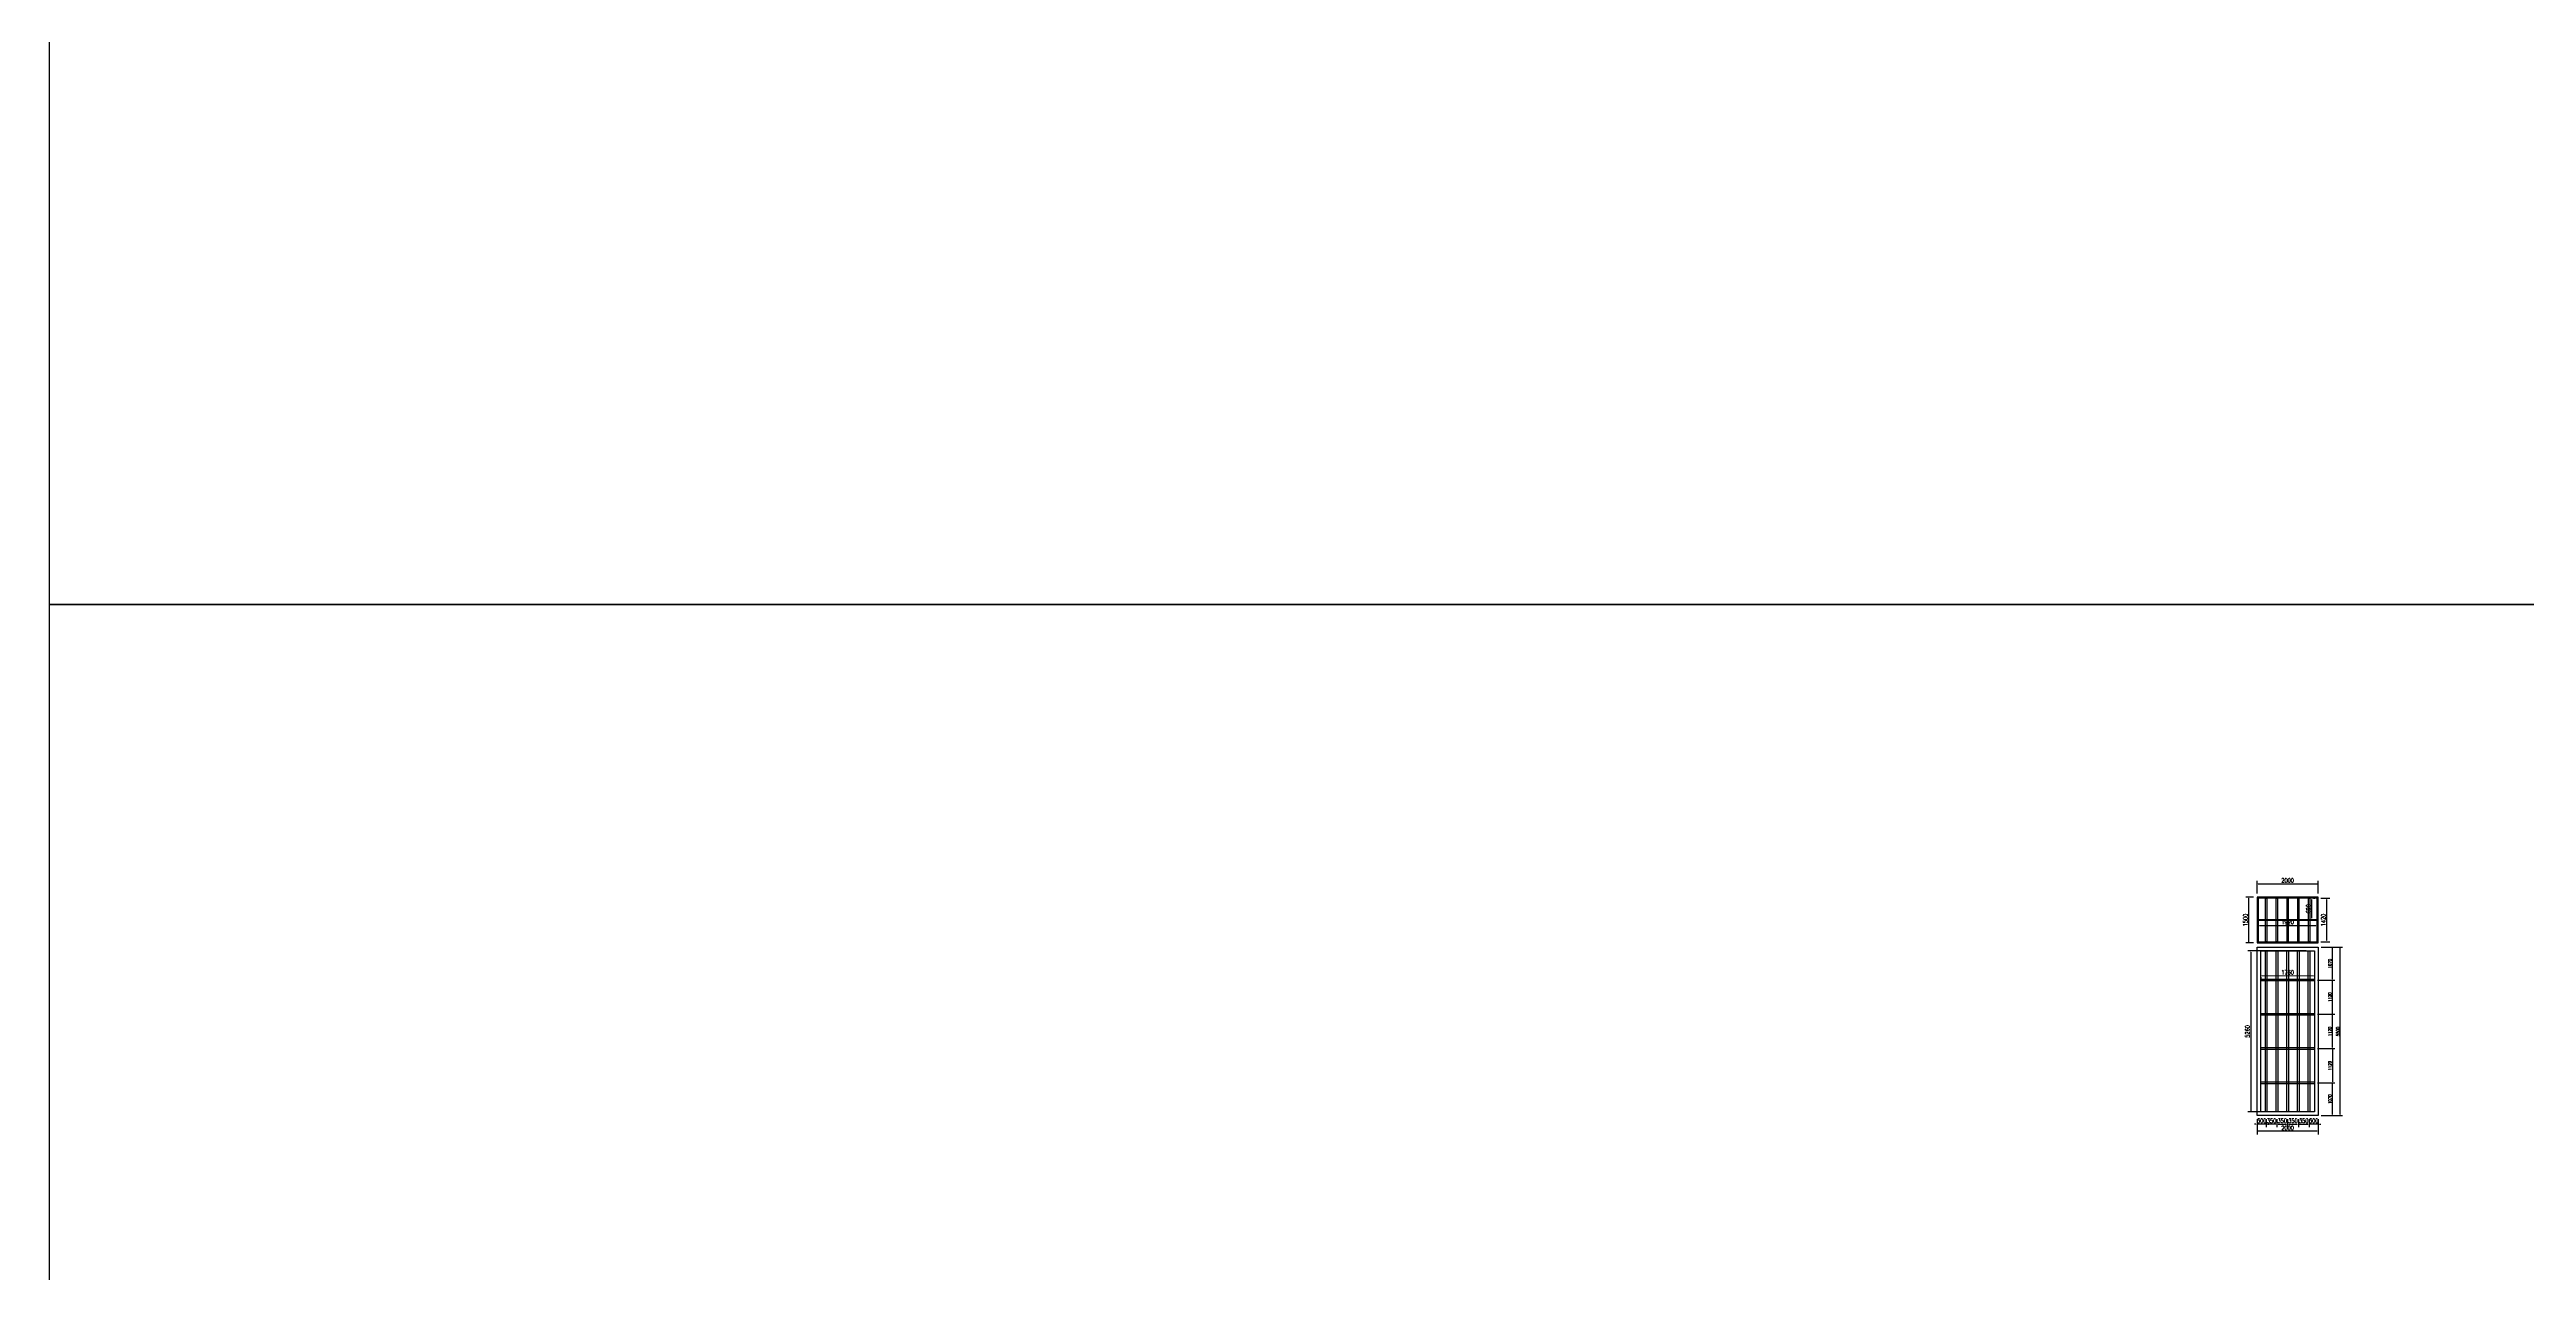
# Model space of a CAD drawing. Extents: x 833816 to 4746262, y -3629782 to -1973088.
# Drawn here: x 2429489 to 2510433, y -2595336 to -2555366 of the extents above; entities that cross this region are included whole.
import ezdxf

# ---------------------------------------------------------------- set-up
doc = ezdxf.new("R2010")
doc.units = 0
doc.header["$LTSCALE"] = 1000
doc.header["$MEASUREMENT"] = 0
doc.header["$PDMODE"] = 32
for name, color, linetype in [('L-TEXT文字标注', 7, 'Continuous'), ('W-STEEL_FRAME钢架', 3, 'Continuous'), ('W-STEEL_KEEL钢龙骨', 5, 'Continuous')]:
    doc.layers.add(name, color=color, linetype=linetype)
doc.styles.add('STANDARD_T3', font='simplex.shx', dxfattribs={"width": 0.7, "bigfont": 'gbcbig.shx'})
doc.dimstyles.new('W&&30', dxfattribs={"dimtxt": 105, "dimasz": 30, "dimexe": 75, "dimexo": 90, "dimgap": 30, "dimtad": 1, "dimdec": 0, "dimzin": 0, "dimdsep": 46, "dimtxsty": 'STANDARD_T3', "dimcen": 0.09, "dimclrd": 1, "dimclre": 1, "dimclrt": 7, "dimazin": 2, "dimtfac": 1, "dimtdec": 0, "dimtix": 1, "dimtmove": 2, "dimatfit": 3, "dimfxl": 100, "dimtolj": 1, "dimtzin": 0, "dimarcsym": 0})
doc.dimstyles.new('W&&40', dxfattribs={"dimtxt": 140, "dimasz": 40, "dimexe": 100, "dimexo": 120, "dimgap": 40, "dimtad": 1, "dimdec": 0, "dimzin": 0, "dimdsep": 46, "dimtxsty": 'STANDARD_T3', "dimcen": 0.09, "dimclrd": 1, "dimclre": 1, "dimclrt": 7, "dimazin": 2, "dimtfac": 1, "dimtdec": 0, "dimtix": 1, "dimtmove": 2, "dimatfit": 3, "dimfxl": 100, "dimtolj": 1, "dimtzin": 0, "dimarcsym": 0})

# ---------------------------------------------------------------- blocks, each defined once
blk = doc.blocks.new('*D832')
at = {"layer": 'Defpoints', "color": 0, "transparency": 16777216}
for p in [(2503629, -2584708), (2504349, -2584708), (2503629, -2590208)]:
    blk.add_point(p, dxfattribs=at)
at = {"layer": 'W-STEEL_FRAME钢架', "color": 1, "lineweight": -2, "transparency": 16777216}
for p, q in [((2503719, -2584708), (2504424, -2584708)), ((2504349, -2590178), (2504349, -2584738)), ((2503719, -2590208), (2504424, -2590208))]:
    blk.add_line(p, q, dxfattribs=at)
at = {"layer": 'W-STEEL_FRAME钢架', "color": 1, "transparency": 16777216}
for points in [[(2504344, -2584738), (2504354, -2584738), (2504349, -2584708)], [(2504344, -2590178), (2504354, -2590178), (2504349, -2590208)]]:
    blk.add_solid(points, dxfattribs=at)
at = {"layer": 'W-STEEL_FRAME钢架', "color": 7, "transparency": 16777216, "insert": (2504266, -2587458), "char_height": 105, "attachment_point": 5, "rotation": 90, "style": 'STANDARD_T3'}
blk.add_mtext('\\A1;5500', dxfattribs=at)
blk = doc.blocks.new('*D833')
at = {"layer": 'Defpoints', "color": 0, "transparency": 16777216}
for p in [(2501629, -2590208), (2503629, -2590208), (2501629, -2590723)]:
    blk.add_point(p, dxfattribs=at)
at = {"layer": 'W-STEEL_FRAME钢架', "color": 1, "lineweight": -2, "transparency": 16777216}
for p, q in [((2501629, -2590328), (2501629, -2590823)), ((2503589, -2590723), (2501669, -2590723)), ((2503629, -2590328), (2503629, -2590823))]:
    blk.add_line(p, q, dxfattribs=at)
at = {"layer": 'W-STEEL_FRAME钢架', "color": 1, "transparency": 16777216}
for points in [[(2501669, -2590716), (2501669, -2590730), (2501629, -2590723)], [(2503589, -2590716), (2503589, -2590730), (2503629, -2590723)]]:
    blk.add_solid(points, dxfattribs=at)
at = {"layer": 'W-STEEL_FRAME钢架', "color": 7, "transparency": 16777216, "insert": (2502629, -2590613), "char_height": 140, "attachment_point": 5, "style": 'STANDARD_T3'}
blk.add_mtext('\\A1;2000', dxfattribs=at)
blk = doc.blocks.new('*D826')
at = {"layer": 'Defpoints', "color": 0, "transparency": 16777216}
for p in [(2503509, -2589138), (2504094, -2589138), (2503629, -2590208)]:
    blk.add_point(p, dxfattribs=at)
at = {"layer": 'W-STEEL_FRAME钢架', "color": 1, "lineweight": -2, "transparency": 16777216}
for p, q in [((2503599, -2589138), (2504169, -2589138)), ((2504094, -2590178), (2504094, -2589168)), ((2503719, -2590208), (2504169, -2590208))]:
    blk.add_line(p, q, dxfattribs=at)
at = {"layer": 'W-STEEL_FRAME钢架', "color": 1, "transparency": 16777216}
for points in [[(2504089, -2589168), (2504099, -2589168), (2504094, -2589138)], [(2504089, -2590178), (2504099, -2590178), (2504094, -2590208)]]:
    blk.add_solid(points, dxfattribs=at)
at = {"layer": 'W-STEEL_FRAME钢架', "color": 7, "transparency": 16777216, "insert": (2504012, -2589673), "char_height": 105, "attachment_point": 5, "rotation": 90, "style": 'STANDARD_T3'}
blk.add_mtext('\\A1;1070', dxfattribs=at)
blk = doc.blocks.new('*D827')
at = {"layer": 'Defpoints', "color": 0, "transparency": 16777216}
for p in [(2503509, -2586898), (2504094, -2586898), (2503509, -2588018)]:
    blk.add_point(p, dxfattribs=at)
at = {"layer": 'W-STEEL_FRAME钢架', "color": 1, "lineweight": -2, "transparency": 16777216}
for p, q in [((2503599, -2586898), (2504169, -2586898)), ((2504094, -2587988), (2504094, -2586928)), ((2503599, -2588018), (2504169, -2588018))]:
    blk.add_line(p, q, dxfattribs=at)
at = {"layer": 'W-STEEL_FRAME钢架', "color": 1, "transparency": 16777216}
for points in [[(2504089, -2586928), (2504099, -2586928), (2504094, -2586898)], [(2504089, -2587988), (2504099, -2587988), (2504094, -2588018)]]:
    blk.add_solid(points, dxfattribs=at)
at = {"layer": 'W-STEEL_FRAME钢架', "color": 7, "transparency": 16777216, "insert": (2504012, -2587458), "char_height": 105, "attachment_point": 5, "rotation": 90, "style": 'STANDARD_T3'}
blk.add_mtext('\\A1;1120', dxfattribs=at)
blk = doc.blocks.new('*D828')
at = {"layer": 'Defpoints', "color": 0, "transparency": 16777216}
for p in [(2503509, -2585778), (2504094, -2585778), (2503509, -2586898)]:
    blk.add_point(p, dxfattribs=at)
at = {"layer": 'W-STEEL_FRAME钢架', "color": 1, "lineweight": -2, "transparency": 16777216}
for p, q in [((2503599, -2585778), (2504169, -2585778)), ((2504094, -2586868), (2504094, -2585808)), ((2503599, -2586898), (2504169, -2586898))]:
    blk.add_line(p, q, dxfattribs=at)
at = {"layer": 'W-STEEL_FRAME钢架', "color": 1, "transparency": 16777216}
for points in [[(2504089, -2585808), (2504099, -2585808), (2504094, -2585778)], [(2504089, -2586868), (2504099, -2586868), (2504094, -2586898)]]:
    blk.add_solid(points, dxfattribs=at)
at = {"layer": 'W-STEEL_FRAME钢架', "color": 7, "transparency": 16777216, "insert": (2504012, -2586338), "char_height": 105, "attachment_point": 5, "rotation": 90, "style": 'STANDARD_T3'}
blk.add_mtext('\\A1;1120', dxfattribs=at)
blk = doc.blocks.new('*D834')
at = {"layer": 'Defpoints', "color": 0, "transparency": 16777216}
for p in [(2503629, -2584708), (2504094, -2584708), (2503509, -2585778)]:
    blk.add_point(p, dxfattribs=at)
at = {"layer": 'W-STEEL_FRAME钢架', "color": 1, "lineweight": -2, "transparency": 16777216}
for p, q in [((2503719, -2584708), (2504169, -2584708)), ((2504094, -2585748), (2504094, -2584738)), ((2503599, -2585778), (2504169, -2585778))]:
    blk.add_line(p, q, dxfattribs=at)
at = {"layer": 'W-STEEL_FRAME钢架', "color": 1, "transparency": 16777216}
for points in [[(2504089, -2584738), (2504099, -2584738), (2504094, -2584708)], [(2504089, -2585748), (2504099, -2585748), (2504094, -2585778)]]:
    blk.add_solid(points, dxfattribs=at)
at = {"layer": 'W-STEEL_FRAME钢架', "color": 7, "transparency": 16777216, "insert": (2504012, -2585243), "char_height": 105, "attachment_point": 5, "rotation": 90, "style": 'STANDARD_T3'}
blk.add_mtext('\\A1;1070', dxfattribs=at)
blk = doc.blocks.new('*D829')
at = {"layer": 'Defpoints', "color": 0, "transparency": 16777216}
for p in [(2503329, -2590208), (2503629, -2590208), (2503329, -2590488)]:
    blk.add_point(p, dxfattribs=at)
at = {"layer": 'W-STEEL_FRAME钢架', "color": 1, "lineweight": -2, "transparency": 16777216}
for p, q in [((2503289, -2590488), (2503249, -2590488)), ((2503329, -2590328), (2503329, -2590588)), ((2503629, -2590488), (2503329, -2590488)), ((2503629, -2590328), (2503629, -2590588)), ((2503669, -2590488), (2503709, -2590488))]:
    blk.add_line(p, q, dxfattribs=at)
at = {"layer": 'W-STEEL_FRAME钢架', "color": 1, "transparency": 16777216}
for points in [[(2503289, -2590481), (2503289, -2590494), (2503329, -2590488)], [(2503669, -2590481), (2503669, -2590494), (2503629, -2590488)]]:
    blk.add_solid(points, dxfattribs=at)
at = {"layer": 'W-STEEL_FRAME钢架', "color": 7, "transparency": 16777216, "insert": (2503479, -2590378), "char_height": 140, "attachment_point": 5, "style": 'STANDARD_T3'}
blk.add_mtext('\\A1;300', dxfattribs=at)
blk = doc.blocks.new('*D830')
at = {"layer": 'Defpoints', "color": 0, "transparency": 16777216}
for p in [(2501929, -2590208), (2502279, -2590208), (2501929, -2590488)]:
    blk.add_point(p, dxfattribs=at)
at = {"layer": 'W-STEEL_FRAME钢架', "color": 1, "lineweight": -2, "transparency": 16777216}
for p, q in [((2501929, -2590328), (2501929, -2590588)), ((2502239, -2590488), (2501969, -2590488)), ((2502279, -2590328), (2502279, -2590588))]:
    blk.add_line(p, q, dxfattribs=at)
at = {"layer": 'W-STEEL_FRAME钢架', "color": 1, "transparency": 16777216}
for points in [[(2501969, -2590481), (2501969, -2590494), (2501929, -2590488)], [(2502239, -2590481), (2502239, -2590494), (2502279, -2590488)]]:
    blk.add_solid(points, dxfattribs=at)
at = {"layer": 'W-STEEL_FRAME钢架', "color": 7, "transparency": 16777216, "insert": (2502104, -2590378), "char_height": 140, "attachment_point": 5, "style": 'STANDARD_T3'}
blk.add_mtext('\\A1;350', dxfattribs=at)
blk = doc.blocks.new('*D831')
at = {"layer": 'Defpoints', "color": 0, "transparency": 16777216}
for p in [(2501629, -2590208), (2501929, -2590208), (2501629, -2590488)]:
    blk.add_point(p, dxfattribs=at)
at = {"layer": 'W-STEEL_FRAME钢架', "color": 1, "lineweight": -2, "transparency": 16777216}
for p, q in [((2501589, -2590488), (2501549, -2590488)), ((2501629, -2590328), (2501629, -2590588)), ((2501929, -2590488), (2501629, -2590488)), ((2501929, -2590328), (2501929, -2590588)), ((2501969, -2590488), (2502009, -2590488))]:
    blk.add_line(p, q, dxfattribs=at)
at = {"layer": 'W-STEEL_FRAME钢架', "color": 1, "transparency": 16777216}
for points in [[(2501589, -2590481), (2501589, -2590494), (2501629, -2590488)], [(2501969, -2590481), (2501969, -2590494), (2501929, -2590488)]]:
    blk.add_solid(points, dxfattribs=at)
at = {"layer": 'W-STEEL_FRAME钢架', "color": 7, "transparency": 16777216, "insert": (2501779, -2590378), "char_height": 140, "attachment_point": 5, "style": 'STANDARD_T3'}
blk.add_mtext('\\A1;300', dxfattribs=at)
blk = doc.blocks.new('*U824')
at = {"layer": 'W-STEEL_FRAME钢架'}
blk.add_lwpolyline([(-20, 710), (20, 710), (20, -710), (-20, -710)], close=True, dxfattribs=at)
blk = doc.blocks.new('*U825')
at = {"layer": 'W-STEEL_FRAME钢架', "color": 0, "linetype": 'ByBlock', "lineweight": -2, "transparency": 16777216}
for p in [(0, 0), (350, 0), (700, 0), (1050, 0), (1400, 0)]:
    blk.add_blockref('*U824', p, dxfattribs=at)
blk = doc.blocks.new('*D835')
at = {"layer": 'Defpoints', "color": 0, "transparency": 16777216}
for p in [(2501360, -2583066), (2501629, -2583066), (2501629, -2584566)]:
    blk.add_point(p, dxfattribs=at)
at = {"layer": 'W-STEEL_FRAME钢架', "color": 1, "lineweight": -2, "transparency": 16777216}
for p, q in [((2501509, -2583066), (2501260, -2583066)), ((2501360, -2584526), (2501360, -2583106)), ((2501509, -2584566), (2501260, -2584566))]:
    blk.add_line(p, q, dxfattribs=at)
at = {"layer": 'W-STEEL_FRAME钢架', "color": 1, "transparency": 16777216}
for points in [[(2501353, -2583106), (2501367, -2583106), (2501360, -2583066)], [(2501353, -2584526), (2501367, -2584526), (2501360, -2584566)]]:
    blk.add_solid(points, dxfattribs=at)
at = {"layer": 'W-STEEL_FRAME钢架', "color": 7, "transparency": 16777216, "insert": (2501250, -2583816), "char_height": 140, "attachment_point": 5, "rotation": 90, "style": 'STANDARD_T3'}
blk.add_mtext('\\A1;1500', dxfattribs=at)
blk = doc.blocks.new('*D836')
at = {"layer": 'Defpoints', "color": 0, "transparency": 16777216}
for p in [(2503629, -2582631), (2501629, -2583066), (2503629, -2583066)]:
    blk.add_point(p, dxfattribs=at)
at = {"layer": 'W-STEEL_FRAME钢架', "color": 1, "lineweight": -2, "transparency": 16777216}
for p, q in [((2501629, -2582946), (2501629, -2582531)), ((2501669, -2582631), (2503589, -2582631)), ((2503629, -2582946), (2503629, -2582531))]:
    blk.add_line(p, q, dxfattribs=at)
at = {"layer": 'W-STEEL_FRAME钢架', "color": 1, "transparency": 16777216}
for points in [[(2501669, -2582624), (2501669, -2582638), (2501629, -2582631)], [(2503589, -2582624), (2503589, -2582638), (2503629, -2582631)]]:
    blk.add_solid(points, dxfattribs=at)
at = {"layer": 'W-STEEL_FRAME钢架', "color": 7, "transparency": 16777216, "insert": (2502629, -2582521), "char_height": 140, "attachment_point": 5, "style": 'STANDARD_T3'}
blk.add_mtext('\\A1;2000', dxfattribs=at)
blk = doc.blocks.new('*D837')
at = {"layer": 'Defpoints', "color": 0, "transparency": 16777216}
for p in [(2502279, -2590208), (2502629, -2590208), (2502629, -2590488)]:
    blk.add_point(p, dxfattribs=at)
at = {"layer": 'W-STEEL_FRAME钢架', "color": 1, "lineweight": -2, "transparency": 16777216}
for p, q in [((2502279, -2590328), (2502279, -2590588)), ((2502319, -2590488), (2502589, -2590488)), ((2502629, -2590328), (2502629, -2590588))]:
    blk.add_line(p, q, dxfattribs=at)
at = {"layer": 'W-STEEL_FRAME钢架', "color": 1, "transparency": 16777216}
for points in [[(2502319, -2590481), (2502319, -2590494), (2502279, -2590488)], [(2502589, -2590481), (2502589, -2590494), (2502629, -2590488)]]:
    blk.add_solid(points, dxfattribs=at)
at = {"layer": 'W-STEEL_FRAME钢架', "color": 7, "transparency": 16777216, "insert": (2502454, -2590378), "char_height": 140, "attachment_point": 5, "style": 'STANDARD_T3'}
blk.add_mtext('\\A1;350', dxfattribs=at)
blk = doc.blocks.new('*D838')
at = {"layer": 'Defpoints', "color": 0, "transparency": 16777216}
for p in [(2502629, -2590208), (2502979, -2590208), (2502979, -2590488)]:
    blk.add_point(p, dxfattribs=at)
at = {"layer": 'W-STEEL_FRAME钢架', "color": 1, "lineweight": -2, "transparency": 16777216}
for p, q in [((2502629, -2590328), (2502629, -2590588)), ((2502669, -2590488), (2502939, -2590488)), ((2502979, -2590328), (2502979, -2590588))]:
    blk.add_line(p, q, dxfattribs=at)
at = {"layer": 'W-STEEL_FRAME钢架', "color": 1, "transparency": 16777216}
for points in [[(2502669, -2590481), (2502669, -2590494), (2502629, -2590488)], [(2502939, -2590481), (2502939, -2590494), (2502979, -2590488)]]:
    blk.add_solid(points, dxfattribs=at)
at = {"layer": 'W-STEEL_FRAME钢架', "color": 7, "transparency": 16777216, "insert": (2502804, -2590378), "char_height": 140, "attachment_point": 5, "style": 'STANDARD_T3'}
blk.add_mtext('\\A1;350', dxfattribs=at)
blk = doc.blocks.new('*D839')
at = {"layer": 'Defpoints', "color": 0, "transparency": 16777216}
for p in [(2502979, -2590208), (2503329, -2590208), (2503329, -2590488)]:
    blk.add_point(p, dxfattribs=at)
at = {"layer": 'W-STEEL_FRAME钢架', "color": 1, "lineweight": -2, "transparency": 16777216}
for p, q in [((2502979, -2590328), (2502979, -2590588)), ((2503019, -2590488), (2503289, -2590488)), ((2503329, -2590328), (2503329, -2590588))]:
    blk.add_line(p, q, dxfattribs=at)
at = {"layer": 'W-STEEL_FRAME钢架', "color": 1, "transparency": 16777216}
for points in [[(2503019, -2590481), (2503019, -2590494), (2502979, -2590488)], [(2503289, -2590481), (2503289, -2590494), (2503329, -2590488)]]:
    blk.add_solid(points, dxfattribs=at)
at = {"layer": 'W-STEEL_FRAME钢架', "color": 7, "transparency": 16777216, "insert": (2503154, -2590378), "char_height": 140, "attachment_point": 5, "style": 'STANDARD_T3'}
blk.add_mtext('\\A1;350', dxfattribs=at)
blk = doc.blocks.new('*D840')
at = {"layer": 'Defpoints', "color": 0, "transparency": 16777216}
for p in [(2503589, -2583106), (2503906, -2583106), (2503589, -2584526)]:
    blk.add_point(p, dxfattribs=at)
at = {"layer": 'W-STEEL_FRAME钢架', "color": 1, "lineweight": -2, "transparency": 16777216}
for p, q in [((2503709, -2583106), (2504006, -2583106)), ((2503906, -2584486), (2503906, -2583146)), ((2503709, -2584526), (2504006, -2584526))]:
    blk.add_line(p, q, dxfattribs=at)
at = {"layer": 'W-STEEL_FRAME钢架', "color": 1, "transparency": 16777216}
for points in [[(2503899, -2583146), (2503913, -2583146), (2503906, -2583106)], [(2503899, -2584486), (2503913, -2584486), (2503906, -2584526)]]:
    blk.add_solid(points, dxfattribs=at)
at = {"layer": 'W-STEEL_FRAME钢架', "color": 7, "transparency": 16777216, "insert": (2503796, -2583816), "char_height": 140, "attachment_point": 5, "rotation": 90, "style": 'STANDARD_T3'}
blk.add_mtext('\\A1;1420', dxfattribs=at)
blk = doc.blocks.new('*D841')
at = {"layer": 'Defpoints', "color": 0, "transparency": 16777216}
for p in [(2503349, -2583106), (2503416, -2583106), (2503349, -2583796)]:
    blk.add_point(p, dxfattribs=at)
at = {"layer": 'W-STEEL_FRAME钢架', "color": 1, "lineweight": -2, "transparency": 16777216}
for p, q in [((2503416, -2583756), (2503416, -2583146)), ((2503469, -2583106), (2503516, -2583106)), ((2503469, -2583796), (2503516, -2583796))]:
    blk.add_line(p, q, dxfattribs=at)
at = {"layer": 'W-STEEL_FRAME钢架', "color": 1, "transparency": 16777216}
for points in [[(2503409, -2583146), (2503423, -2583146), (2503416, -2583106)], [(2503409, -2583756), (2503423, -2583756), (2503416, -2583796)]]:
    blk.add_solid(points, dxfattribs=at)
at = {"layer": 'W-STEEL_FRAME钢架', "color": 7, "transparency": 16777216, "insert": (2503306, -2583451), "char_height": 140, "attachment_point": 5, "rotation": 90, "style": 'STANDARD_T3'}
blk.add_mtext('\\A1;690', dxfattribs=at)
blk = doc.blocks.new('*D842')
at = {"layer": 'Defpoints', "color": 0, "transparency": 16777216}
for p in [(2501669, -2583836), (2503589, -2583836), (2503589, -2583993)]:
    blk.add_point(p, dxfattribs=at)
at = {"layer": 'W-STEEL_FRAME钢架', "color": 1, "lineweight": -2, "transparency": 16777216}
for p, q in [((2501669, -2583956), (2501669, -2584093)), ((2501709, -2583993), (2503549, -2583993)), ((2503589, -2583956), (2503589, -2584093))]:
    blk.add_line(p, q, dxfattribs=at)
at = {"layer": 'W-STEEL_FRAME钢架', "color": 1, "transparency": 16777216}
for points in [[(2501709, -2583986), (2501709, -2583999), (2501669, -2583993)], [(2503549, -2583986), (2503549, -2583999), (2503589, -2583993)]]:
    blk.add_solid(points, dxfattribs=at)
at = {"layer": 'W-STEEL_FRAME钢架', "color": 7, "transparency": 16777216, "insert": (2502629, -2583883), "char_height": 140, "attachment_point": 5, "style": 'STANDARD_T3'}
blk.add_mtext('\\A1;1920', dxfattribs=at)
blk = doc.blocks.new('*D843')
at = {"layer": 'Defpoints', "color": 0, "transparency": 16777216}
for p in [(2503354, -2584828), (2501424, -2590088), (2503354, -2590088)]:
    blk.add_point(p, dxfattribs=at)
at = {"layer": 'W-STEEL_FRAME钢架', "color": 1, "lineweight": -2, "transparency": 16777216}
for p, q in [((2503234, -2584828), (2501324, -2584828)), ((2501424, -2584868), (2501424, -2590048)), ((2503234, -2590088), (2501324, -2590088))]:
    blk.add_line(p, q, dxfattribs=at)
at = {"layer": 'W-STEEL_FRAME钢架', "color": 1, "transparency": 16777216}
for points in [[(2501417, -2584868), (2501431, -2584868), (2501424, -2584828)], [(2501417, -2590048), (2501431, -2590048), (2501424, -2590088)]]:
    blk.add_solid(points, dxfattribs=at)
at = {"layer": 'W-STEEL_FRAME钢架', "color": 7, "transparency": 16777216, "insert": (2501314, -2587458), "char_height": 140, "attachment_point": 5, "rotation": 90, "style": 'STANDARD_T3'}
blk.add_mtext('\\A1;5260', dxfattribs=at)
blk = doc.blocks.new('*D844')
at = {"layer": 'Defpoints', "color": 0, "transparency": 16777216}
for p in [(2501749, -2585562), (2503509, -2585570), (2503509, -2585643)]:
    blk.add_point(p, dxfattribs=at)
at = {"layer": 'W-STEEL_FRAME钢架', "color": 1, "lineweight": -2, "transparency": 16777216}
for p, q in [((2501748, -2585682), (2501748, -2585735)), ((2501789, -2585635), (2503469, -2585643)), ((2503508, -2585690), (2503508, -2585743))]:
    blk.add_line(p, q, dxfattribs=at)
at = {"layer": 'W-STEEL_FRAME钢架', "color": 1, "transparency": 16777216}
for points in [[(2501789, -2585628), (2501789, -2585642), (2501749, -2585635)], [(2503469, -2585636), (2503469, -2585650), (2503509, -2585643)]]:
    blk.add_solid(points, dxfattribs=at)
at = {"layer": 'W-STEEL_FRAME钢架', "color": 7, "transparency": 16777216, "insert": (2502629, -2585529), "char_height": 140, "attachment_point": 5, "rotation": 359.7277, "style": 'STANDARD_T3'}
blk.add_mtext('\\A1;1760', dxfattribs=at)
blk = doc.blocks.new('*D845')
at = {"layer": 'Defpoints', "color": 0, "transparency": 16777216}
for p in [(2503509, -2588018), (2503509, -2589138), (2504094, -2589138)]:
    blk.add_point(p, dxfattribs=at)
at = {"layer": 'W-STEEL_FRAME钢架', "color": 1, "lineweight": -2, "transparency": 16777216}
for p, q in [((2503599, -2588018), (2504169, -2588018)), ((2504094, -2588048), (2504094, -2589108)), ((2503599, -2589138), (2504169, -2589138))]:
    blk.add_line(p, q, dxfattribs=at)
at = {"layer": 'W-STEEL_FRAME钢架', "color": 1, "transparency": 16777216}
for points in [[(2504089, -2588048), (2504099, -2588048), (2504094, -2588018)], [(2504089, -2589108), (2504099, -2589108), (2504094, -2589138)]]:
    blk.add_solid(points, dxfattribs=at)
at = {"layer": 'W-STEEL_FRAME钢架', "color": 7, "transparency": 16777216, "insert": (2504012, -2588578), "char_height": 105, "attachment_point": 5, "rotation": 90, "style": 'STANDARD_T3'}
blk.add_mtext('\\A1;1120', dxfattribs=at)

msp = doc.modelspace()

# ---------------------------------------------------------------- linework, layer by layer
msp.add_lwpolyline([(2429488.8, -2056727.9), (3067675.9, -2056727.9), (3067675.9, -2573506.2), (2429488.8, -2573506.2)], close=True)
at = {"layer": 'L-TEXT文字标注'}
msp.add_lwpolyline([(2429488.8, -2573506.2), (2595289.1, -2573506.2), (2595289.1, -2713987.2), (2429488.8, -2713987.2)], close=True, dxfattribs=at)
at = {"layer": 'W-STEEL_FRAME钢架'}
for points in [[(2501629, -2584566.3), (2503629, -2584566.3), (2503629, -2583066.3), (2501629, -2583066.3)], [(2501669, -2584526.3), (2503589, -2584526.3), (2503589, -2583106.3), (2501669, -2583106.3)], [(2501669, -2583836.3), (2501669, -2583796.3), (2503589, -2583796.3), (2503589, -2583836.3)], [(2501629, -2590208.1), (2501629, -2584708.1), (2503629, -2584708.1), (2503629, -2590208.1)], [(2501749, -2590088.1), (2501749, -2584828.1), (2503509, -2584828.1), (2503509, -2590088.1)], [(2501749, -2585808.1), (2501749, -2585748.1), (2503509, -2585748.1), (2503509, -2585808.1)], [(2501749, -2586928.1), (2501749, -2586868.1), (2503509, -2586868.1), (2503509, -2586928.1)], [(2501749, -2588048.1), (2501749, -2587988.1), (2503509, -2587988.1), (2503509, -2588048.1)], [(2501749, -2589168.1), (2501749, -2589108.1), (2503509, -2589108.1), (2503509, -2589168.1)]]:
    msp.add_lwpolyline(points, close=True, dxfattribs=at)
at = {"layer": 'W-STEEL_KEEL钢龙骨'}
for points in [[(2501904, -2590088.1), (2501904, -2584828.1), (2501954, -2584828.1), (2501954, -2590088.1)], [(2502254, -2590088.1), (2502254, -2584828.1), (2502304, -2584828.1), (2502304, -2590088.1)], [(2502604, -2590088.1), (2502604, -2584828.1), (2502654, -2584828.1), (2502654, -2590088.1)], [(2502954, -2590088.1), (2502954, -2584828.1), (2503004, -2584828.1), (2503004, -2590088.1)], [(2503304, -2590088.1), (2503304, -2584828.1), (2503354, -2584828.1), (2503354, -2590088.1)]]:
    msp.add_lwpolyline(points, close=True, dxfattribs=at)

# ---------------------------------------------------------------- block references
at = {"layer": 'W-STEEL_FRAME钢架'}
msp.add_blockref('*U825', (2501929, -2583816.3), dxfattribs=at)

# ---------------------------------------------------------------- dimensions: what is measured, and where the dimension line sits
dim = msp.add_linear_dim(base=(2503629, -2582631.1), p1=(2501629, -2583066.3), p2=(2503629, -2583066.3), dimstyle='W&&40', dxfattribs=at)
dim.commit()
dim.dimension.update_dxf_attribs({"geometry": '*D836', "text_midpoint": (2502629, -2582521.1)})
for base, p1, p2, angle, dimstyle, picture, middle in [((2501360, -2583066.3), (2501629, -2584566.3), (2501629, -2583066.3), 90, 'W&&40', '*D835', (2501250, -2583816.3)), ((2504094.1, -2584708.1), (2503509, -2585778.1), (2503629, -2584708.1), 90, 'W&&30', '*D834', (2504011.6, -2585243.1)), ((2504348.7, -2584708.1), (2503629, -2590208.1), (2503629, -2584708.1), 90, 'W&&30', '*D832', (2504266.2, -2587458.1)), ((2504094.1, -2585778.1), (2503509, -2586898.1), (2503509, -2585778.1), 90, 'W&&30', '*D828', (2504011.6, -2586338.1)), ((2504094.1, -2586898.1), (2503509, -2588018.1), (2503509, -2586898.1), 90, 'W&&30', '*D827', (2504011.6, -2587458.1)), ((2504094.1, -2589138.1), (2503509, -2588018.1), (2503509, -2589138.1), 90, 'W&&30', '*D845', (2504011.6, -2588578.1)), ((2504094.1, -2589138.1), (2503629, -2590208.1), (2503509, -2589138.1), 90, 'W&&30', '*D826', (2504011.6, -2589673.1)), ((2501629, -2590487.7), (2501929, -2590208.1), (2501629, -2590208.1), 180, 'W&&40', '*D831', (2501779, -2590377.7)), ((2501629, -2590723.1), (2503629, -2590208.1), (2501629, -2590208.1), 180, 'W&&40', '*D833', (2502629, -2590613.1)), ((2501929, -2590487.7), (2502279, -2590208.1), (2501929, -2590208.1), 180, 'W&&40', '*D830', (2502104, -2590377.7)), ((2502629, -2590487.7), (2502279, -2590208.1), (2502629, -2590208.1), 180, 'W&&40', '*D837', (2502454, -2590377.7)), ((2502979, -2590487.7), (2502629, -2590208.1), (2502979, -2590208.1), 180, 'W&&40', '*D838', (2502804, -2590377.7)), ((2503329, -2590487.7), (2502979, -2590208.1), (2503329, -2590208.1), 180, 'W&&40', '*D839', (2503154, -2590377.7)), ((2503329, -2590487.7), (2503629, -2590208.1), (2503329, -2590208.1), 180, 'W&&40', '*D829', (2503479, -2590377.7))]:
    dim = msp.add_linear_dim(base=base, p1=p1, p2=p2, angle=angle, dimstyle=dimstyle, dxfattribs=at)
    dim.commit()
    dim.dimension.update_dxf_attribs({"geometry": picture, "text_midpoint": middle})
for p1, p2, distance, picture, middle in [((2503349, -2583796.3), (2503349, -2583106.3), -67, '*D841', (2503306, -2583451.3)), ((2503589, -2584526.3), (2503589, -2583106.3), -317, '*D840', (2503796, -2583816.3)), ((2501669, -2583836.3), (2503589, -2583836.3), -156.5, '*D842', (2502629, -2583882.8)), ((2503354, -2584828.1), (2503354, -2590088.1), -1929.9, '*D843', (2501314.1, -2587458.1)), ((2501749, -2585561.5), (2503509, -2585569.9), -73.4, '*D844', (2502629.2, -2585529.2))]:
    dim = msp.add_aligned_dim(p1=p1, p2=p2, distance=distance, dimstyle='W&&40', dxfattribs=at)
    dim.commit()
    dim.dimension.update_dxf_attribs({"geometry": picture, "text_midpoint": middle})

doc.saveas('drawing.dxf')
